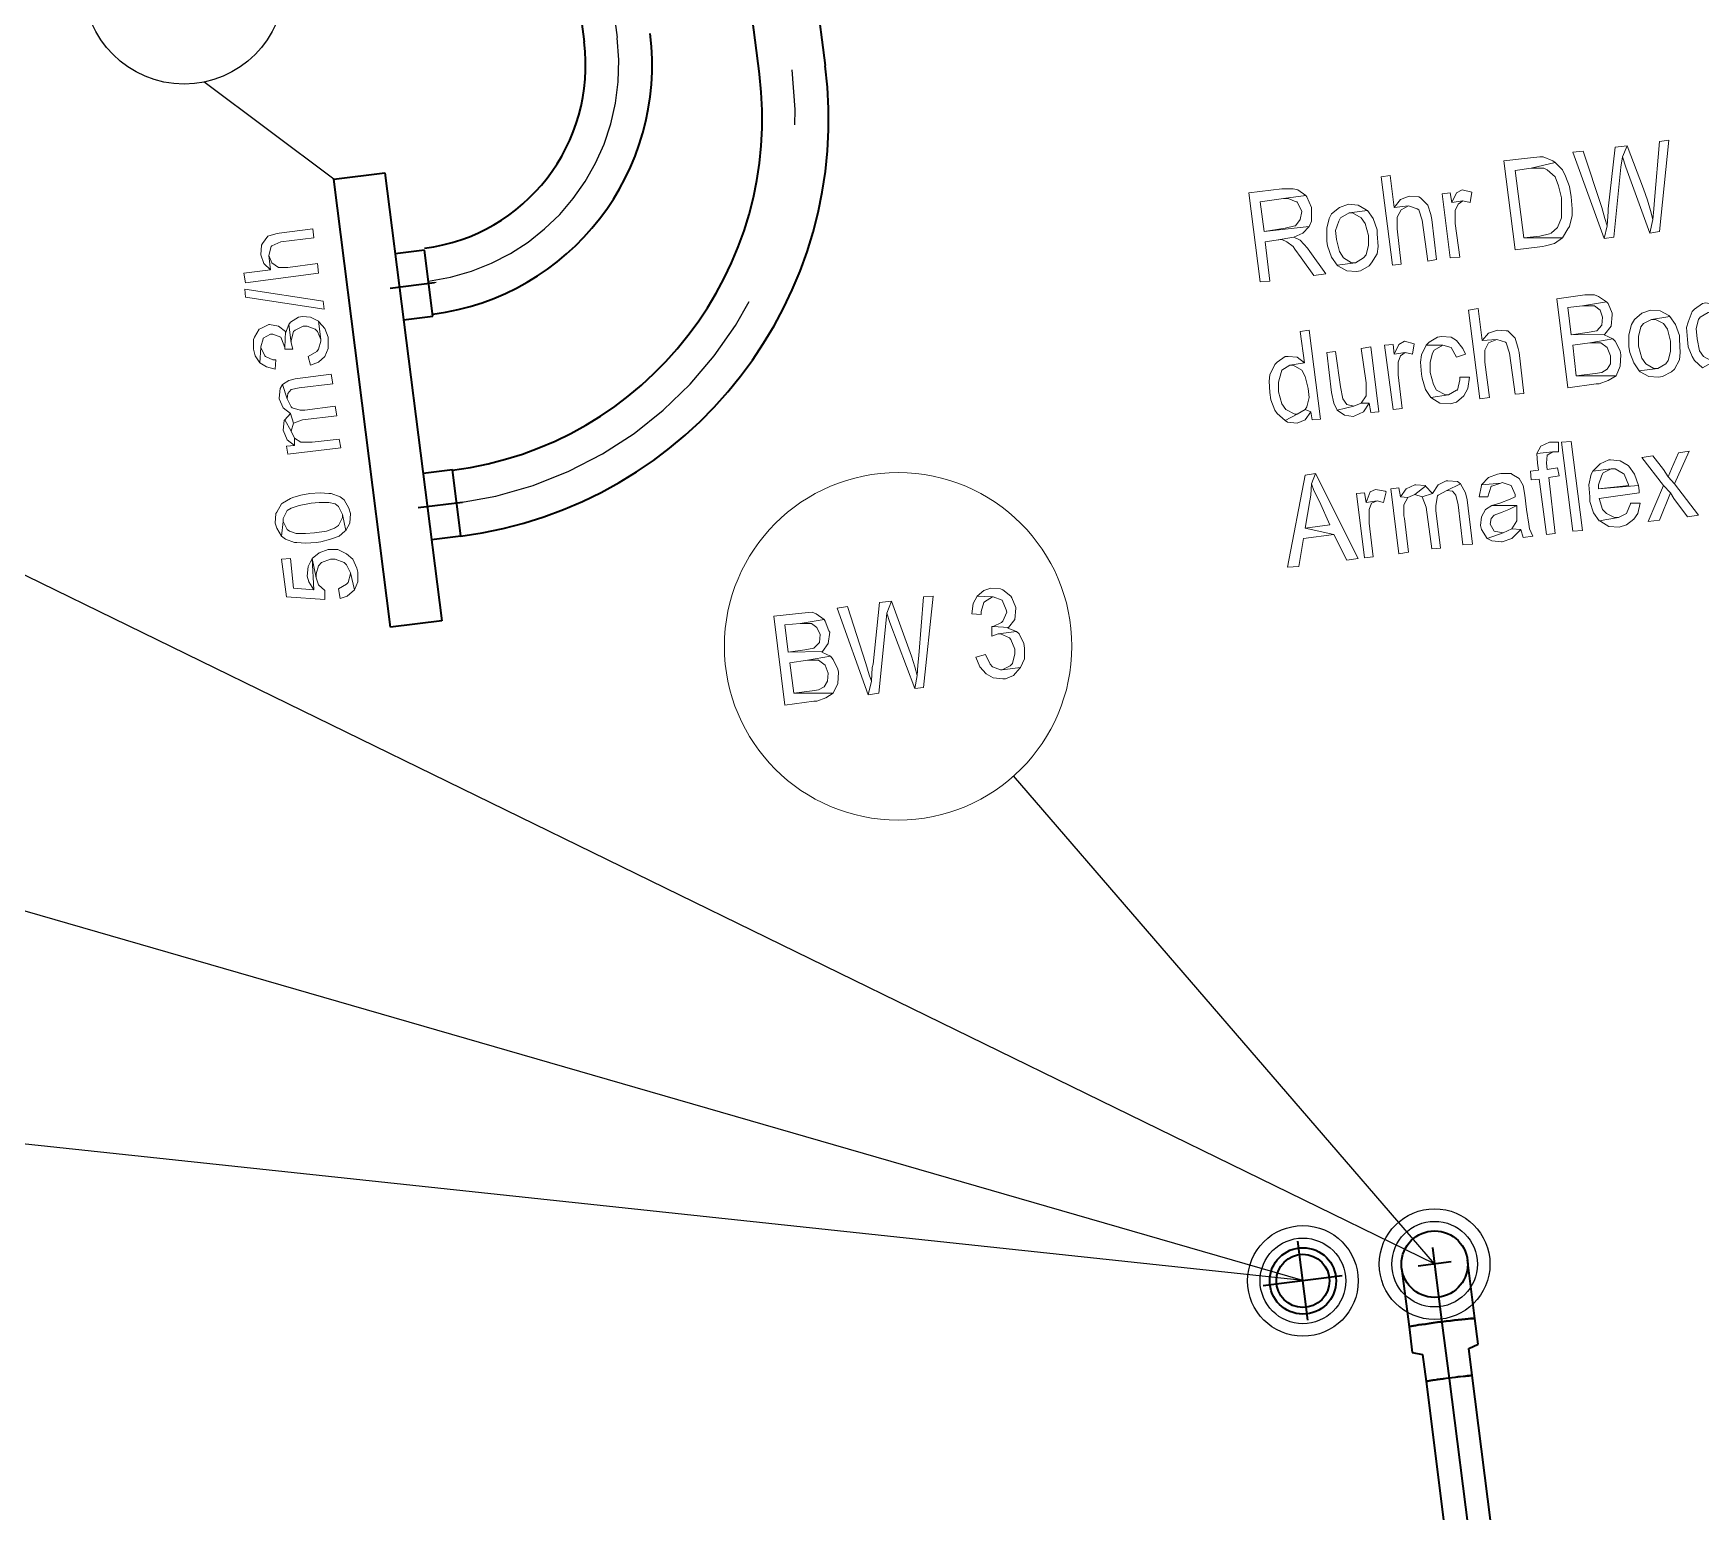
# Model space of a CAD drawing. Header units: metres. Extents: x 2713732.4 to 2713757.2, y 1226081.6 to 1226111.3.
# Drawn here: x 2713739.995 to 2713742.255, y 1226087.878 to 1226089.882 of the extents above; entities that cross this region are included whole.
import ezdxf

# ---------------------------------------------------------------- set-up
doc = ezdxf.new("R2010")
doc.units = ezdxf.units.M
doc.linetypes.add('DASHDOT', pattern=[1, 0.5, -0.25, 0, -0.25])
doc.layers.add('einlagen_boden_erstes_og', color=7, linetype='Continuous', true_color=0x000000)

msp = doc.modelspace()

# ---------------------------------------------------------------- linework, layer by layer
at = {"layer": 'einlagen_boden_erstes_og', "color": 1, "linetype": 'Continuous', "lineweight": 35, "true_color": 0xff0000, "extrusion": (0.000477202, 0.001815, 0.999998)}
for p, q in [((2713740.5944, 1226091.0282, -0.1584), (2713740.7414, 1226089.8702, -0.1564)), ((2713740.842, 1226090.9039, -0.1583), (2713740.9787, 1226089.8267, -0.1564)), ((2713740.9313, 1226090.9152, -0.1584), (2713741.068, 1226089.838, -0.1565)), ((2713740.402, 1226089.6839, -0.1559), (2713740.4715, 1226089.6927, -0.1559)), ((2713740.4791, 1226089.0768, -0.1548), (2713740.402, 1226089.6839, -0.1559)), ((2713740.4715, 1226089.6927, -0.1559), (2713740.5485, 1226089.0856, -0.1549)), ((2713740.5251, 1226089.5876, -0.1558), (2713740.4854, 1226089.5826, -0.1557)), ((2713740.5364, 1226089.4983, -0.1556), (2713740.5251, 1226089.5876, -0.1558)), ((2713740.4787, 1226089.5364, -0.1557), (2713740.5387, 1226089.544, -0.1557)), ((2713740.4968, 1226089.4933, -0.1556), (2713740.5364, 1226089.4983, -0.1556)), ((2713740.5629, 1226089.29, -0.1553), (2713740.5232, 1226089.285, -0.1552)), ((2713740.5742, 1226089.2007, -0.1551), (2713740.5629, 1226089.29, -0.1553)), ((2713740.5165, 1226089.2388, -0.1551), (2713740.5765, 1226089.2464, -0.1552)), ((2713740.5345, 1226089.1957, -0.1551), (2713740.5742, 1226089.2007, -0.1551)), ((2713740.5485, 1226089.0856, -0.1549), (2713740.4791, 1226089.0768, -0.1548))]:
    msp.add_line(p, q, dxfattribs=at)
at = {"layer": 'einlagen_boden_erstes_og', "color": 7, "linetype": 'DASHDOT', "lineweight": 25, "extrusion": (0.000477202, 0.001815, 0.999998)}
for p, q in [((2713740.639, 1226091.0339, -0.1585), (2713740.786, 1226089.8758, -0.1564)), ((2713740.8867, 1226090.9096, -0.1583), (2713741.0234, 1226089.8324, -0.1565)), ((2713740.4812, 1226089.5367, -0.1557), (2713740.5407, 1226089.5442, -0.1557)), ((2713740.5189, 1226089.2391, -0.1551), (2713740.5785, 1226089.2466, -0.1552))]:
    msp.add_line(p, q, dxfattribs=at)
at = {"layer": 'einlagen_boden_erstes_og', "color": 7, "linetype": 'Continuous', "lineweight": 25, "extrusion": (0.000477202, 0.001815, 0.999998)}
for p, q in [((2713740.402, 1226089.6839, -0.1559), (2713740.2262, 1226089.8158, -0.156)), ((2713741.8939, 1226088.214, -0.1539), (2713738.8098, 1226089.7202, -0.1552)), ((2713741.7154, 1226088.1914, -0.1538), (2713738.7882, 1226089.0378, -0.154)), ((2713741.8939, 1226088.214, -0.1539), (2713741.3235, 1226088.8755, -0.1549)), ((2713741.7154, 1226088.1914, -0.1538), (2713738.6171, 1226088.5224, -0.1529))]:
    msp.add_line(p, q, dxfattribs=at)
at = {"layer": 'einlagen_boden_erstes_og', "color": 216, "linetype": 'DASHDOT', "lineweight": 35, "true_color": 0x800080, "extrusion": (0.000477202, 0.001815, 0.999998)}
for p, q in [((2713741.7222, 1226088.1378, -0.1537), (2713741.7086, 1226088.2449, -0.1539)), ((2713741.6618, 1226088.1846, -0.1538), (2713741.7689, 1226088.1982, -0.1538))]:
    msp.add_line(p, q, dxfattribs=at)
at = {"layer": 'einlagen_boden_erstes_og', "color": 5, "linetype": 'DASHDOT', "lineweight": 35, "true_color": 0x0000ff, "extrusion": (0.000477202, 0.001815, 0.999998)}
for p, q in [((2713741.8911, 1226088.2363, -0.154), (2713741.8968, 1226088.1917, -0.1539)), ((2713741.9163, 1226088.2169, -0.154), (2713741.8716, 1226088.2112, -0.1539)), ((2713741.8939, 1226088.214, -0.1539), (2713741.904, 1226088.1344, -0.1538)), ((2713741.904, 1226088.1344, -0.1538), (2713741.9137, 1226088.0587, -0.1537)), ((2713741.9137, 1226088.0587, -0.1537), (2713741.9793, 1226087.5412, -0.1528))]:
    msp.add_line(p, q, dxfattribs=at)
at = {"layer": 'einlagen_boden_erstes_og', "color": 5, "linetype": 'Continuous', "lineweight": 35, "true_color": 0x0000ff, "extrusion": (0.000477202, 0.001815, 0.999998)}
for p, q in [((2713741.9487, 1226088.1401, -0.1538), (2713741.9386, 1226088.2197, -0.154)), ((2713741.8493, 1226088.2084, -0.1539), (2713741.8594, 1226088.1288, -0.1538)), ((2713741.8594, 1226088.1288, -0.1538), (2713741.8638, 1226088.0941, -0.1537)), ((2713741.8598, 1226088.129, -0.1538), (2713741.8609, 1226088.1293, -0.1538)), ((2713741.8609, 1226088.1293, -0.1538), (2713741.8598, 1226088.129, -0.1538)), ((2713741.8609, 1226088.1293, -0.1538), (2713741.8627, 1226088.1296, -0.1538)), ((2713741.8627, 1226088.1296, -0.1538), (2713741.8609, 1226088.1293, -0.1538)), ((2713741.8627, 1226088.1296, -0.1538), (2713741.8653, 1226088.1301, -0.1538)), ((2713741.8653, 1226088.1301, -0.1538), (2713741.8627, 1226088.1296, -0.1538)), ((2713741.8653, 1226088.1301, -0.1538), (2713741.8685, 1226088.1307, -0.1538)), ((2713741.8685, 1226088.1307, -0.1538), (2713741.8653, 1226088.1301, -0.1538)), ((2713741.8685, 1226088.1307, -0.1538), (2713741.8724, 1226088.1313, -0.1538)), ((2713741.8724, 1226088.1313, -0.1538), (2713741.8685, 1226088.1307, -0.1538)), ((2713741.8724, 1226088.1313, -0.1538), (2713741.8767, 1226088.1319, -0.1538)), ((2713741.8767, 1226088.1319, -0.1538), (2713741.8724, 1226088.1313, -0.1538)), ((2713741.8767, 1226088.1319, -0.1538), (2713741.8816, 1226088.1326, -0.1538)), ((2713741.8816, 1226088.1326, -0.1538), (2713741.8767, 1226088.1319, -0.1538)), ((2713741.8816, 1226088.1326, -0.1538), (2713741.8868, 1226088.1333, -0.1538)), ((2713741.8868, 1226088.1333, -0.1538), (2713741.8816, 1226088.1326, -0.1538)), ((2713741.8868, 1226088.1333, -0.1538), (2713741.8923, 1226088.1341, -0.1538)), ((2713741.8923, 1226088.1341, -0.1538), (2713741.8868, 1226088.1333, -0.1538)), ((2713741.8923, 1226088.1341, -0.1538), (2713741.8981, 1226088.1349, -0.1538)), ((2713741.8981, 1226088.1349, -0.1538), (2713741.8923, 1226088.1341, -0.1538)), ((2713741.8981, 1226088.1349, -0.1538), (2713741.9039, 1226088.1356, -0.1538)), ((2713741.9039, 1226088.1356, -0.1538), (2713741.8981, 1226088.1349, -0.1538)), ((2713741.9039, 1226088.1356, -0.1538), (2713741.9097, 1226088.1363, -0.1538)), ((2713741.9097, 1226088.1363, -0.1538), (2713741.9039, 1226088.1356, -0.1538)), ((2713741.9097, 1226088.1363, -0.1538), (2713741.9155, 1226088.137, -0.1538)), ((2713741.9155, 1226088.137, -0.1538), (2713741.9097, 1226088.1363, -0.1538)), ((2713741.9155, 1226088.137, -0.1538), (2713741.921, 1226088.1377, -0.1538)), ((2713741.921, 1226088.1377, -0.1538), (2713741.9155, 1226088.137, -0.1538)), ((2713741.921, 1226088.1377, -0.1538), (2713741.9262, 1226088.1383, -0.1538)), ((2713741.9262, 1226088.1383, -0.1538), (2713741.921, 1226088.1377, -0.1538)), ((2713741.9262, 1226088.1383, -0.1538), (2713741.9311, 1226088.1388, -0.1538)), ((2713741.9311, 1226088.1388, -0.1538), (2713741.9262, 1226088.1383, -0.1538)), ((2713741.9311, 1226088.1388, -0.1538), (2713741.9355, 1226088.1393, -0.1538)), ((2713741.9355, 1226088.1393, -0.1538), (2713741.9311, 1226088.1388, -0.1538)), ((2713741.9355, 1226088.1393, -0.1538), (2713741.9394, 1226088.1396, -0.1538)), ((2713741.9394, 1226088.1396, -0.1538), (2713741.9355, 1226088.1393, -0.1538)), ((2713741.9394, 1226088.1396, -0.1538), (2713741.9426, 1226088.1399, -0.1538)), ((2713741.9426, 1226088.1399, -0.1538), (2713741.9394, 1226088.1396, -0.1538)), ((2713741.9426, 1226088.1399, -0.1538), (2713741.9452, 1226088.1401, -0.1538)), ((2713741.9452, 1226088.1401, -0.1538), (2713741.9426, 1226088.1399, -0.1538)), ((2713741.9452, 1226088.1401, -0.1538), (2713741.9471, 1226088.1402, -0.1538)), ((2713741.9471, 1226088.1402, -0.1538), (2713741.9452, 1226088.1401, -0.1538)), ((2713741.9471, 1226088.1402, -0.1538), (2713741.9483, 1226088.1402, -0.1538)), ((2713741.9483, 1226088.1402, -0.1538), (2713741.9471, 1226088.1402, -0.1538)), ((2713741.9531, 1226088.1054, -0.1538), (2713741.9487, 1226088.1401, -0.1538)), ((2713741.9403, 1226088.0993, -0.1538), (2713741.9531, 1226088.1054, -0.1538)), ((2713741.9449, 1226088.0626, -0.1537), (2713741.9403, 1226088.0993, -0.1538)), ((2713741.8638, 1226088.0941, -0.1537), (2713741.8778, 1226088.0914, -0.1537)), ((2713741.8778, 1226088.0914, -0.1537), (2713741.8824, 1226088.0547, -0.1536)), ((2713741.8824, 1226088.0547, -0.1536), (2713741.9481, 1226087.5373, -0.1527)), ((2713741.8834, 1226088.055, -0.1536), (2713741.8847, 1226088.0553, -0.1536)), ((2713741.8848, 1226088.0552, -0.1536), (2713741.8835, 1226088.055, -0.1536)), ((2713741.8847, 1226088.0553, -0.1536), (2713741.8865, 1226088.0556, -0.1536)), ((2713741.8866, 1226088.0555, -0.1536), (2713741.8848, 1226088.0552, -0.1536)), ((2713741.8865, 1226088.0556, -0.1536), (2713741.8888, 1226088.056, -0.1536)), ((2713741.8888, 1226088.0559, -0.1536), (2713741.8866, 1226088.0555, -0.1536)), ((2713741.8888, 1226088.056, -0.1536), (2713741.8915, 1226088.0564, -0.1537)), ((2713741.8915, 1226088.0563, -0.1536), (2713741.8888, 1226088.0559, -0.1536)), ((2713741.8915, 1226088.0564, -0.1537), (2713741.8946, 1226088.0569, -0.1537)), ((2713741.8946, 1226088.0567, -0.1537), (2713741.8915, 1226088.0563, -0.1536)), ((2713741.8946, 1226088.0569, -0.1537), (2713741.8979, 1226088.0574, -0.1537)), ((2713741.898, 1226088.0572, -0.1537), (2713741.8946, 1226088.0567, -0.1537)), ((2713741.8979, 1226088.0574, -0.1537), (2713741.9016, 1226088.0579, -0.1537)), ((2713741.9016, 1226088.0577, -0.1537), (2713741.898, 1226088.0572, -0.1537)), ((2713741.9016, 1226088.0579, -0.1537), (2713741.9055, 1226088.0584, -0.1537)), ((2713741.9055, 1226088.0582, -0.1537), (2713741.9016, 1226088.0577, -0.1537)), ((2713741.9055, 1226088.0584, -0.1537), (2713741.9095, 1226088.059, -0.1537)), ((2713741.9095, 1226088.0588, -0.1537), (2713741.9055, 1226088.0582, -0.1537)), ((2713741.9095, 1226088.059, -0.1537), (2713741.9136, 1226088.0595, -0.1537)), ((2713741.9136, 1226088.0593, -0.1537), (2713741.9095, 1226088.0588, -0.1537)), ((2713741.9136, 1226088.0595, -0.1537), (2713741.9176, 1226088.06, -0.1537)), ((2713741.9177, 1226088.0598, -0.1537), (2713741.9136, 1226088.0593, -0.1537)), ((2713741.9176, 1226088.06, -0.1537), (2713741.9216, 1226088.0605, -0.1537)), ((2713741.9217, 1226088.0603, -0.1537), (2713741.9177, 1226088.0598, -0.1537)), ((2713741.9216, 1226088.0605, -0.1537), (2713741.9255, 1226088.0609, -0.1537)), ((2713741.9255, 1226088.0608, -0.1537), (2713741.9217, 1226088.0603, -0.1537)), ((2713741.9255, 1226088.0609, -0.1537), (2713741.9292, 1226088.0614, -0.1537)), ((2713741.9292, 1226088.0612, -0.1537), (2713741.9255, 1226088.0608, -0.1537)), ((2713741.9292, 1226088.0614, -0.1537), (2713741.9326, 1226088.0617, -0.1537)), ((2713741.9326, 1226088.0616, -0.1537), (2713741.9292, 1226088.0612, -0.1537)), ((2713741.9326, 1226088.0617, -0.1537), (2713741.9357, 1226088.062, -0.1537)), ((2713741.9357, 1226088.0619, -0.1537), (2713741.9326, 1226088.0616, -0.1537)), ((2713741.9357, 1226088.062, -0.1537), (2713741.9384, 1226088.0623, -0.1537)), ((2713741.9384, 1226088.0622, -0.1537), (2713741.9357, 1226088.0619, -0.1537)), ((2713741.9384, 1226088.0623, -0.1537), (2713741.9407, 1226088.0625, -0.1537)), ((2713741.9407, 1226088.0624, -0.1537), (2713741.9384, 1226088.0622, -0.1537)), ((2713741.9407, 1226088.0625, -0.1537), (2713741.9425, 1226088.0626, -0.1537)), ((2713741.9425, 1226088.0626, -0.1537), (2713741.9407, 1226088.0624, -0.1537)), ((2713741.9425, 1226088.0626, -0.1537), (2713741.9438, 1226088.0627, -0.1537)), ((2713741.9438, 1226088.0627, -0.1537), (2713741.9425, 1226088.0626, -0.1537)), ((2713742.0106, 1226087.5452, -0.1528), (2713741.9449, 1226088.0626, -0.1537))]:
    msp.add_line(p, q, dxfattribs=at)
at = {"layer": 'einlagen_boden_erstes_og', "color": 7, "lineweight": 0}
for points in [[(2713742.1552, 1226089.7293), (2713742.1389, 1226089.7271), (2713742.1292, 1226089.6435), (2713742.1292, 1226089.6403), (2713742.1281, 1226089.6207), (2713742.1237, 1226089.6033), (2713742.1368, 1226089.6055), (2713742.1465, 1226089.7), (2713742.1487, 1226089.7141)], [(2713742.1552, 1226089.7293), (2713742.1487, 1226089.7141), (2713742.1531, 1226089.7), (2713742.1856, 1226089.6109), (2713742.19, 1226089.6294), (2713742.1867, 1226089.6413), (2713742.1824, 1226089.6555), (2713742.177, 1226089.6707)], [(2713742.2117, 1226089.7369), (2713742.1987, 1226089.7348), (2713742.1922, 1226089.6555), (2713742.1911, 1226089.6435), (2713742.19, 1226089.6294), (2713742.1856, 1226089.6109), (2713742.1987, 1226089.6131)], [(2713742.0238, 1226089.713), (2713741.9879, 1226089.7087), (2713742.0032, 1226089.5881), (2713742.0401, 1226089.5925), (2713742.0444, 1226089.5935), (2713742.0564, 1226089.5968), (2713742.0564, 1226089.5968), (2713742.0672, 1226089.6044), (2713742.0672, 1226089.6044), (2713742.0151, 1226089.6044), (2713742.0032, 1226089.6956), (2713742.0249, 1226089.6989), (2713742.0575, 1226089.7065), (2713742.0542, 1226089.7087), (2713742.0412, 1226089.7141), (2713742.0368, 1226089.7141)], [(2713742.0575, 1226089.7065), (2713742.0249, 1226089.6989), (2713742.0303, 1226089.6989), (2713742.0423, 1226089.6989), (2713742.0466, 1226089.6967), (2713742.0575, 1226089.687), (2713742.0618, 1226089.675), (2713742.0662, 1226089.6587), (2713742.0662, 1226089.6489), (2713742.0662, 1226089.6348), (2713742.0662, 1226089.6316), (2713742.0607, 1226089.6185), (2713742.052, 1226089.6109), (2713742.0499, 1226089.6098), (2713742.0368, 1226089.6066), (2713742.0151, 1226089.6044), (2713742.0672, 1226089.6044), (2713742.0748, 1226089.6164), (2713742.077, 1226089.6196), (2713742.0803, 1226089.6348), (2713742.0803, 1226089.6435), (2713742.0792, 1226089.6598), (2713742.077, 1226089.6739), (2713742.0716, 1226089.688), (2713742.0672, 1226089.6967)], [(2713742.0955, 1226089.7217), (2713742.0814, 1226089.7206), (2713742.1237, 1226089.6033), (2713742.1281, 1226089.6207), (2713742.1248, 1226089.6305), (2713742.1205, 1226089.6457)], [(2713741.8337, 1226089.6891), (2713741.8218, 1226089.687), (2713741.837, 1226089.5675), (2713741.8489, 1226089.5686), (2713741.8435, 1226089.6164), (2713741.8435, 1226089.6174), (2713741.8435, 1226089.6326), (2713741.8489, 1226089.6424), (2713741.8587, 1226089.6479), (2713741.8391, 1226089.6457)], [(2713741.6871, 1226089.6707), (2713741.6425, 1226089.6652), (2713741.6577, 1226089.5447), (2713741.6708, 1226089.5457), (2713741.6642, 1226089.599), (2713741.6795, 1226089.6011), (2713741.7034, 1226089.6055), (2713741.7153, 1226089.6109), (2713741.724, 1226089.6196), (2713741.6632, 1226089.6131), (2713741.6577, 1226089.6533), (2713741.6892, 1226089.6576), (2713741.7196, 1226089.662), (2713741.7088, 1226089.6696), (2713741.7023, 1226089.6707)], [(2713741.7196, 1226089.662), (2713741.6892, 1226089.6576), (2713741.6957, 1226089.6576), (2713741.7066, 1226089.6533), (2713741.7077, 1226089.6533), (2713741.7142, 1226089.6403), (2713741.712, 1226089.6294), (2713741.7055, 1226089.6207), (2713741.7044, 1226089.6207), (2713741.6914, 1226089.6174), (2713741.6632, 1226089.6131), (2713741.724, 1226089.6196), (2713741.7272, 1226089.6272), (2713741.7272, 1226089.6424), (2713741.7272, 1226089.6457), (2713741.7207, 1226089.6598)], [(2713741.8598, 1226089.6609), (2713741.8478, 1226089.6565), (2713741.8391, 1226089.6457), (2713741.8587, 1226089.6479), (2713741.8706, 1226089.6435), (2713741.8728, 1226089.6424), (2713741.8771, 1226089.6283), (2713741.8848, 1226089.5729), (2713741.8967, 1226089.5751), (2713741.8902, 1226089.6294), (2713741.8891, 1226089.6359), (2713741.8848, 1226089.6489), (2713741.875, 1226089.6587), (2713741.8728, 1226089.6598)], [(2713741.9152, 1226089.6652), (2713741.9043, 1226089.6641), (2713741.9152, 1226089.5772), (2713741.9282, 1226089.5783), (2713741.9217, 1226089.624), (2713741.9217, 1226089.6261), (2713741.9217, 1226089.6413), (2713741.926, 1226089.65), (2713741.9325, 1226089.6544), (2713741.9173, 1226089.6522)], [(2713741.9315, 1226089.6696), (2713741.9239, 1226089.6652), (2713741.9239, 1226089.6652), (2713741.9173, 1226089.6522), (2713741.9325, 1226089.6544), (2713741.9423, 1226089.6522), (2713741.9445, 1226089.6663), (2713741.9445, 1226089.6663)], [(2713741.7772, 1226089.65), (2713741.7653, 1226089.6457), (2713741.7544, 1226089.637), (2713741.7511, 1226089.6305), (2713741.7479, 1226089.6174), (2713741.7479, 1226089.6001), (2713741.749, 1226089.5935), (2713741.7544, 1226089.5783), (2713741.762, 1226089.5675), (2713741.787, 1226089.5707), (2713741.7816, 1226089.5707), (2713741.7707, 1226089.5772), (2713741.7653, 1226089.5859), (2713741.7609, 1226089.6022), (2713741.7598, 1226089.6142), (2713741.7642, 1226089.6272), (2713741.7664, 1226089.6316), (2713741.7783, 1226089.6381), (2713741.8033, 1226089.6413), (2713741.8011, 1226089.6424), (2713741.7903, 1226089.6489)], [(2713741.8033, 1226089.6413), (2713741.7783, 1226089.6381), (2713741.7826, 1226089.6381), (2713741.7946, 1226089.6316), (2713741.8, 1226089.624), (2713741.8044, 1226089.6077), (2713741.8044, 1226089.5946), (2713741.8011, 1226089.5816), (2713741.7979, 1226089.5772), (2713741.787, 1226089.5707), (2713741.762, 1226089.5675), (2713741.7631, 1226089.5664), (2713741.775, 1226089.5599), (2713741.7881, 1226089.5588), (2713741.7935, 1226089.5599), (2713741.8055, 1226089.5664), (2713741.8087, 1226089.5707), (2713741.8163, 1226089.5827), (2713741.8174, 1226089.5925), (2713741.8163, 1226089.6098), (2713741.8163, 1226089.6153), (2713741.8109, 1226089.6305)], [(2713741.7034, 1226089.6055), (2713741.6795, 1226089.6011), (2713741.6871, 1226089.6022), (2713741.6936, 1226089.599), (2713741.7023, 1226089.5925), (2713741.7044, 1226089.5892), (2713741.7131, 1226089.5772), (2713741.7305, 1226089.5534), (2713741.7468, 1226089.5555), (2713741.7251, 1226089.5859), (2713741.7218, 1226089.5903), (2713741.712, 1226089.6011)], [(2713742.0977, 1226089.5273), (2713742.0596, 1226089.5219), (2713742.0748, 1226089.4013), (2713742.1129, 1226089.4067), (2713742.1172, 1226089.4067), (2713742.1292, 1226089.4111), (2713742.14, 1226089.4176), (2713742.0857, 1226089.4176), (2713742.0814, 1226089.4588), (2713742.1042, 1226089.4621), (2713742.1357, 1226089.4675), (2713742.1237, 1226089.473), (2713742.1248, 1226089.4741), (2713742.0792, 1226089.473), (2713742.0748, 1226089.5099), (2713742.0944, 1226089.5121), (2713742.127, 1226089.5175), (2713742.1161, 1226089.5251), (2713742.1107, 1226089.5273)], [(2713741.9532, 1226089.5088), (2713741.9402, 1226089.5066), (2713741.9554, 1226089.3861), (2713741.9684, 1226089.3882), (2713741.9619, 1226089.436), (2713741.9619, 1226089.4371), (2713741.9619, 1226089.4523), (2713741.9673, 1226089.4621), (2713741.9782, 1226089.4665), (2713741.9586, 1226089.4654)], [(2713742.127, 1226089.5175), (2713742.0944, 1226089.5121), (2713742.0987, 1226089.5121), (2713742.1107, 1226089.5121), (2713742.1183, 1226089.5066), (2713742.1216, 1226089.4969), (2713742.1205, 1226089.486), (2713742.1139, 1226089.4784), (2713742.1009, 1226089.4762), (2713742.0792, 1226089.473), (2713742.1248, 1226089.4741), (2713742.1335, 1226089.4849), (2713742.1335, 1226089.4849), (2713742.1346, 1226089.5001), (2713742.1346, 1226089.5023), (2713742.1292, 1226089.5153)], [(2713742.1867, 1226089.5066), (2713742.1748, 1226089.5023), (2713742.165, 1226089.4936), (2713742.1607, 1226089.4871), (2713742.1574, 1226089.473), (2713742.1574, 1226089.4567), (2713742.1585, 1226089.4491), (2713742.1639, 1226089.435), (2713742.1715, 1226089.4241), (2713742.1965, 1226089.4273), (2713742.1911, 1226089.4273), (2713742.1802, 1226089.4339), (2713742.1748, 1226089.4415), (2713742.1704, 1226089.4578), (2713742.1704, 1226089.4708), (2713742.1737, 1226089.4838), (2713742.177, 1226089.4882), (2713742.1878, 1226089.4936), (2713742.2128, 1226089.498), (2713742.2117, 1226089.499), (2713742.1998, 1226089.5056)], [(2713742.2617, 1226089.5164), (2713742.2573, 1226089.5153), (2713742.2465, 1226089.5077), (2713742.2432, 1226089.5045), (2713742.2378, 1226089.4903), (2713742.2356, 1226089.4827), (2713742.2367, 1226089.4665), (2713742.2378, 1226089.4567), (2713742.2432, 1226089.4436), (2713742.2465, 1226089.4382), (2713742.2573, 1226089.4284), (2713742.2736, 1226089.4371), (2713742.2704, 1226089.4371), (2713742.2584, 1226089.4436), (2713742.253, 1226089.4512), (2713742.2497, 1226089.4675), (2713742.2486, 1226089.4817), (2713742.2519, 1226089.4936), (2713742.2541, 1226089.4969), (2713742.2649, 1226089.5034), (2713742.2834, 1226089.5066), (2713742.2736, 1226089.5142)], [(2713741.724, 1226089.4795), (2713741.712, 1226089.4773), (2713741.7175, 1226089.435), (2713741.6979, 1226089.4317), (2713741.7023, 1226089.4317), (2713741.7142, 1226089.4252), (2713741.7186, 1226089.4165), (2713741.7229, 1226089.4002), (2713741.724, 1226089.3882), (2713741.7207, 1226089.3752), (2713741.7186, 1226089.372), (2713741.7262, 1226089.3687), (2713741.7283, 1226089.3578), (2713741.7392, 1226089.3589)], [(2713741.9793, 1226089.4795), (2713741.9673, 1226089.4751), (2713741.9586, 1226089.4654), (2713741.9782, 1226089.4665), (2713741.9901, 1226089.4632), (2713741.9912, 1226089.4621), (2713741.9955, 1226089.448), (2713742.0032, 1226089.3926), (2713742.0151, 1226089.3937), (2713742.0086, 1226089.4491), (2713742.0075, 1226089.4545), (2713742.0032, 1226089.4686), (2713741.9934, 1226089.4784), (2713741.9912, 1226089.4784)], [(2713742.2128, 1226089.498), (2713742.1878, 1226089.4936), (2713742.1932, 1226089.4936), (2713742.2041, 1226089.4882), (2713742.2095, 1226089.4806), (2713742.2139, 1226089.4643), (2713742.2139, 1226089.4502), (2713742.2106, 1226089.4382), (2713742.2074, 1226089.4339), (2713742.1965, 1226089.4273), (2713742.1715, 1226089.4241), (2713742.1726, 1226089.423), (2713742.1846, 1226089.4165), (2713742.1976, 1226089.4154), (2713742.203, 1226089.4165), (2713742.215, 1226089.423), (2713742.2193, 1226089.4263), (2713742.2258, 1226089.4393), (2713742.2269, 1226089.4491), (2713742.2258, 1226089.4665), (2713742.2258, 1226089.4719), (2713742.2204, 1226089.4871)], [(2713741.8076, 1226089.4567), (2713741.7946, 1226089.4545), (2713741.8011, 1226089.4078), (2713741.8011, 1226089.4056), (2713741.8011, 1226089.3904), (2713741.7946, 1226089.3806), (2713741.8055, 1226089.3806), (2713741.8076, 1226089.3676), (2713741.8185, 1226089.3687)], [(2713741.838, 1226089.4599), (2713741.8261, 1226089.4588), (2713741.838, 1226089.372), (2713741.85, 1226089.373), (2713741.8446, 1226089.4187), (2713741.8446, 1226089.4208), (2713741.8446, 1226089.436), (2713741.8478, 1226089.4447), (2713741.8543, 1226089.4491), (2713741.8391, 1226089.4469)], [(2713741.8533, 1226089.4643), (2713741.8456, 1226089.4599), (2713741.8456, 1226089.4599), (2713741.8391, 1226089.4469), (2713741.8543, 1226089.4491), (2713741.8641, 1226089.4469), (2713741.8663, 1226089.461), (2713741.8663, 1226089.461)], [(2713741.8826, 1226089.4588), (2713741.8761, 1226089.4458), (2713741.875, 1226089.436), (2713741.8761, 1226089.4197), (2713741.8771, 1226089.4143), (2713741.8815, 1226089.3991), (2713741.8891, 1226089.3882), (2713741.913, 1226089.3915), (2713741.9087, 1226089.3915), (2713741.8967, 1226089.398), (2713741.8924, 1226089.4056), (2713741.888, 1226089.4219), (2713741.888, 1226089.436), (2713741.8913, 1226089.448), (2713741.8934, 1226089.4523), (2713741.9054, 1226089.4588)], [(2713741.9032, 1226089.4708), (2713741.8978, 1226089.4697), (2713741.8869, 1226089.4632), (2713741.8826, 1226089.4588), (2713741.9054, 1226089.4588), (2713741.9163, 1226089.4556), (2713741.9239, 1226089.4426), (2713741.9358, 1226089.4469), (2713741.9325, 1226089.4545), (2713741.9239, 1226089.4654), (2713741.9163, 1226089.4697)], [(2713742.1357, 1226089.4675), (2713742.1042, 1226089.4621), (2713742.1074, 1226089.4621), (2713742.1194, 1226089.4621), (2713742.1281, 1226089.4556), (2713742.1324, 1226089.4447), (2713742.1324, 1226089.4339), (2713742.1281, 1226089.4263), (2713742.1205, 1226089.4219), (2713742.1118, 1226089.4208), (2713742.0857, 1226089.4176), (2713742.14, 1226089.4176), (2713742.1454, 1226089.4306), (2713742.1454, 1226089.4306), (2713742.1465, 1226089.4458), (2713742.1454, 1226089.4512), (2713742.1389, 1226089.4643)], [(2713741.6957, 1226089.4436), (2713741.6914, 1226089.4436), (2713741.6805, 1226089.436), (2713741.6773, 1226089.4328), (2713741.6708, 1226089.4187), (2713741.6697, 1226089.41), (2713741.6708, 1226089.3948), (2713741.6719, 1226089.385), (2713741.6773, 1226089.3709), (2713741.6805, 1226089.3665), (2713741.6914, 1226089.3567), (2713741.7077, 1226089.3654), (2713741.7044, 1226089.3654), (2713741.6925, 1226089.372), (2713741.6871, 1226089.3796), (2713741.6827, 1226089.3958), (2713741.6827, 1226089.4089), (2713741.686, 1226089.4219), (2713741.6871, 1226089.4252), (2713741.6979, 1226089.4317), (2713741.7175, 1226089.435), (2713741.7077, 1226089.4426)], [(2713741.7598, 1226089.4502), (2713741.7479, 1226089.4491), (2713741.7544, 1226089.3948), (2713741.7577, 1226089.3806), (2713741.762, 1226089.3709), (2713741.7848, 1226089.3763), (2713741.775, 1226089.3785), (2713741.7696, 1226089.3861), (2713741.7664, 1226089.4024)], [(2713741.9282, 1226089.4154), (2713741.9282, 1226089.4121), (2713741.9249, 1226089.398), (2713741.9239, 1226089.398), (2713741.913, 1226089.3915), (2713741.8891, 1226089.3882), (2713741.8902, 1226089.3872), (2713741.901, 1226089.3806), (2713741.9152, 1226089.3796), (2713741.9239, 1226089.3817), (2713741.9336, 1226089.3904), (2713741.9391, 1226089.4002), (2713741.9412, 1226089.4154)], [(2713741.7186, 1226089.372), (2713741.7077, 1226089.3654), (2713741.6914, 1226089.3567), (2713741.6947, 1226089.3546), (2713741.7077, 1226089.3535), (2713741.7186, 1226089.3578), (2713741.7262, 1226089.3687)], [(2713741.7946, 1226089.3806), (2713741.7848, 1226089.3763), (2713741.762, 1226089.3709), (2713741.7718, 1226089.3643), (2713741.7837, 1226089.3622), (2713741.7859, 1226089.3633), (2713741.7979, 1226089.3687), (2713741.8055, 1226089.3806)], [(2713742.0499, 1226089.3274), (2713742.0499, 1226089.3274), (2713742.0379, 1226089.322), (2713742.0325, 1226089.3122), (2713742.0542, 1226089.3144), (2713742.0618, 1226089.3144), (2713742.0618, 1226089.3274)], [(2713742.0814, 1226089.2068), (2713742.0662, 1226089.3274), (2713742.0792, 1226089.3285), (2713742.0944, 1226089.2079), (2713742.0814, 1226089.2068)], [(2713742.0325, 1226089.3122), (2713742.0336, 1226089.2992), (2713742.0347, 1226089.2894), (2713742.0238, 1226089.2883), (2713742.0249, 1226089.2764), (2713742.0357, 1226089.2774), (2713742.0455, 1226089.2025), (2713742.0575, 1226089.2036), (2713742.0488, 1226089.2796), (2713742.0629, 1226089.2818), (2713742.0607, 1226089.2927), (2713742.0466, 1226089.2905), (2713742.0455, 1226089.2992), (2713742.0466, 1226089.31), (2713742.0542, 1226089.3144)], [(2713742.1324, 1226089.3035), (2713742.1302, 1226089.3035), (2713742.1183, 1226089.2981), (2713742.1085, 1226089.2883), (2713742.1335, 1226089.2916), (2713742.1389, 1226089.2916), (2713742.1498, 1226089.2851), (2713742.1509, 1226089.284), (2713742.1574, 1226089.2688), (2713742.1161, 1226089.2644), (2713742.1704, 1226089.2688), (2713742.165, 1226089.284), (2713742.1574, 1226089.2948), (2713742.1563, 1226089.2959), (2713742.1454, 1226089.3024)], [(2713742.19, 1226089.3089), (2713742.1748, 1226089.3068), (2713742.2041, 1226089.2688), (2713742.2139, 1226089.259), (2713742.2182, 1226089.2514), (2713742.2367, 1226089.2264), (2713742.2519, 1226089.2286), (2713742.2193, 1226089.2709), (2713742.2106, 1226089.2807), (2713742.2041, 1226089.2905)], [(2713742.2389, 1226089.3155), (2713742.2247, 1226089.3133), (2713742.215, 1226089.2916), (2713742.2106, 1226089.2807), (2713742.2193, 1226089.2709)], [(2713741.7327, 1226089.2851), (2713741.7186, 1226089.2829), (2713741.6947, 1226089.158), (2713741.7099, 1226089.159), (2713741.7164, 1226089.1971), (2713741.7577, 1226089.2025), (2713741.7186, 1226089.2112), (2713741.7251, 1226089.2481), (2713741.7262, 1226089.2557), (2713741.7272, 1226089.2709)], [(2713741.7327, 1226089.2851), (2713741.7272, 1226089.2709), (2713741.7305, 1226089.2622), (2713741.7381, 1226089.247), (2713741.7522, 1226089.2155), (2713741.7186, 1226089.2112), (2713741.7577, 1226089.2025), (2713741.775, 1226089.1677), (2713741.7903, 1226089.1699)], [(2713741.9119, 1226089.2753), (2713741.9097, 1226089.2753), (2713741.8989, 1226089.2698), (2713741.8913, 1226089.2579), (2713741.8771, 1226089.2536), (2713741.8771, 1226089.2536), (2713741.8826, 1226089.2394), (2713741.8902, 1226089.1829), (2713741.9021, 1226089.184), (2713741.8956, 1226089.2351), (2713741.8956, 1226089.2416), (2713741.8978, 1226089.2546), (2713741.8989, 1226089.2557), (2713741.9108, 1226089.2622), (2713741.9293, 1226089.2709), (2713741.9249, 1226089.2742)], [(2713741.9836, 1226089.2851), (2713741.9793, 1226089.284), (2713741.9673, 1226089.2796), (2713741.9673, 1226089.2796), (2713741.9575, 1226089.2698), (2713741.9836, 1226089.272), (2713741.9858, 1226089.2731), (2713741.9977, 1226089.2688), (2713742.0032, 1226089.2568), (2713742.0032, 1226089.2536), (2713741.9966, 1226089.2503), (2713741.9825, 1226089.2449), (2713741.9717, 1226089.2416), (2713742.0053, 1226089.2416), (2713742.0053, 1226089.2362), (2713742.0053, 1226089.221), (2713741.9988, 1226089.2101), (2713741.9988, 1226089.2101), (2713742.0108, 1226089.209), (2713742.014, 1226089.1982), (2713742.027, 1226089.2003), (2713742.0227, 1226089.2101), (2713742.0216, 1226089.2166), (2713742.0184, 1226089.2362), (2713742.0162, 1226089.2557), (2713742.014, 1226089.2688), (2713742.0086, 1226089.2785), (2713741.9988, 1226089.284), (2713741.9977, 1226089.2851)], [(2713742.1085, 1226089.2883), (2713742.1063, 1226089.284), (2713742.1031, 1226089.2698), (2713742.1042, 1226089.2536), (2713742.1042, 1226089.247), (2713742.1096, 1226089.2318), (2713742.1172, 1226089.221), (2713742.1433, 1226089.2253), (2713742.1378, 1226089.2253), (2713742.127, 1226089.2307), (2713742.1216, 1226089.2362), (2713742.1172, 1226089.2514), (2713742.1715, 1226089.259), (2713742.1715, 1226089.2622), (2713742.1704, 1226089.2688), (2713742.1161, 1226089.2644), (2713742.1161, 1226089.2698), (2713742.1205, 1226089.2829), (2713742.1226, 1226089.2861), (2713742.1335, 1226089.2916)], [(2713741.7989, 1226089.259), (2713741.7881, 1226089.2579), (2713741.7989, 1226089.171), (2713741.8109, 1226089.1721), (2713741.8055, 1226089.2177), (2713741.8055, 1226089.2199), (2713741.8055, 1226089.2362), (2713741.8087, 1226089.2449), (2713741.8163, 1226089.2481), (2713741.8011, 1226089.2459)], [(2713741.8141, 1226089.2633), (2713741.8065, 1226089.2601), (2713741.8065, 1226089.2601), (2713741.8011, 1226089.2459), (2713741.8163, 1226089.2481), (2713741.825, 1226089.2459), (2713741.8283, 1226089.2601), (2713741.8272, 1226089.2612)], [(2713741.8456, 1226089.2655), (2713741.8348, 1226089.2644), (2713741.8456, 1226089.1764), (2713741.8587, 1226089.1786), (2713741.8533, 1226089.2242), (2713741.8522, 1226089.2275), (2713741.8522, 1226089.2427), (2713741.8576, 1226089.2525), (2713741.8478, 1226089.2536)], [(2713741.8685, 1226089.2698), (2713741.8674, 1226089.2698), (2713741.8554, 1226089.2644), (2713741.8478, 1226089.2536), (2713741.8576, 1226089.2525), (2713741.8674, 1226089.2568), (2713741.8815, 1226089.2677), (2713741.8815, 1226089.2688)], [(2713741.8815, 1226089.2677), (2713741.8674, 1226089.2568), (2713741.8771, 1226089.2536), (2713741.8913, 1226089.2579)], [(2713741.9293, 1226089.2709), (2713741.9108, 1226089.2622), (2713741.9184, 1226089.2612), (2713741.9228, 1226089.2557), (2713741.926, 1226089.2427), (2713741.9325, 1226089.1884), (2713741.9456, 1226089.1895), (2713741.938, 1226089.2492), (2713741.9358, 1226089.259)], [(2713741.9575, 1226089.2698), (2713741.9575, 1226089.2688), (2713741.9543, 1226089.2536), (2713741.9662, 1226089.2536), (2713741.9706, 1226089.2677), (2713741.9717, 1226089.2677), (2713741.9836, 1226089.272)], [(2713742.2041, 1226089.2688), (2713742.1835, 1226089.2199), (2713742.1987, 1226089.222), (2713742.2139, 1226089.259)], [(2713741.9717, 1226089.2416), (2713741.963, 1226089.2362), (2713741.9575, 1226089.2264), (2713741.9564, 1226089.2144), (2713741.9575, 1226089.209), (2713741.9651, 1226089.1971), (2713741.9869, 1226089.2047), (2713741.9749, 1226089.2068), (2713741.9695, 1226089.2166), (2713741.9706, 1226089.2242), (2713741.9749, 1226089.2286), (2713741.9858, 1226089.2329), (2713741.9945, 1226089.2362), (2713742.0053, 1226089.2416)], [(2713742.1596, 1226089.2449), (2713742.1596, 1226089.2438), (2713742.1541, 1226089.2307), (2713742.1433, 1226089.2253), (2713742.1172, 1226089.221), (2713742.1194, 1226089.2199), (2713742.1302, 1226089.2134), (2713742.1444, 1226089.2123), (2713742.1541, 1226089.2155), (2713742.1639, 1226089.2231), (2713742.1693, 1226089.2307), (2713742.1726, 1226089.2449)], [(2713741.9988, 1226089.2101), (2713741.9869, 1226089.2047), (2713741.9651, 1226089.1971), (2713741.9717, 1226089.1938), (2713741.9847, 1226089.1927), (2713741.9858, 1226089.1927), (2713741.9988, 1226089.1971), (2713741.9999, 1226089.1982), (2713742.0108, 1226089.209)], [(2713741.2145, 1226089.1189), (2713741.2015, 1226089.1178), (2713741.195, 1226089.0385), (2713741.1939, 1226089.0254), (2713741.1928, 1226089.0113), (2713741.1896, 1226088.9939), (2713741.2015, 1226088.995)], [(2713741.2743, 1226089.1189), (2713741.2689, 1226089.1091), (2713741.2667, 1226089.095), (2713741.2797, 1226089.0939), (2713741.2797, 1226089.0982), (2713741.283, 1226089.1102), (2713741.2841, 1226089.1113), (2713741.2949, 1226089.1178)], [(2713741.2928, 1226089.1297), (2713741.283, 1226089.1265), (2713741.2743, 1226089.1189), (2713741.2949, 1226089.1178), (2713741.296, 1226089.1178), (2713741.308, 1226089.1134), (2713741.308, 1226089.1134), (2713741.3134, 1226089.1004), (2713741.3145, 1226089.0971), (2713741.309, 1226089.0852), (2713741.3069, 1226089.083), (2713741.296, 1226089.0776), (2713741.3167, 1226089.0765), (2713741.3253, 1226089.0874), (2713741.3253, 1226089.0874), (2713741.3264, 1226089.1026), (2713741.3264, 1226089.1037), (2713741.321, 1226089.1167), (2713741.3199, 1226089.1189), (2713741.309, 1226089.1275), (2713741.3058, 1226089.1286)], [(2713741.0364, 1226089.096), (2713740.9984, 1226089.0917), (2713741.0136, 1226088.9711), (2713741.0527, 1226088.9766), (2713741.057, 1226088.9766), (2713741.069, 1226088.9809), (2713741.0788, 1226088.9874), (2713741.0255, 1226088.9874), (2713741.0201, 1226089.0287), (2713741.044, 1226089.032), (2713741.0755, 1226089.0374), (2713741.0636, 1226089.0428), (2713741.0646, 1226089.0439), (2713741.0179, 1226089.0428), (2713741.0136, 1226089.0798), (2713741.0342, 1226089.0819), (2713741.0668, 1226089.0874), (2713741.056, 1226089.095), (2713741.0505, 1226089.0971)], [(2713741.0983, 1226089.1047), (2713741.0842, 1226089.1026), (2713741.1266, 1226088.9853), (2713741.1309, 1226089.0037), (2713741.1276, 1226089.0124), (2713741.1233, 1226089.0276)], [(2713741.1581, 1226089.1123), (2713741.1418, 1226089.1102), (2713741.1331, 1226089.0265), (2713741.132, 1226089.0222), (2713741.1309, 1226089.0037), (2713741.1266, 1226088.9853), (2713741.1407, 1226088.9874), (2713741.1505, 1226089.0819), (2713741.1515, 1226089.096)], [(2713741.1581, 1226089.1123), (2713741.1515, 1226089.096), (2713741.1559, 1226089.083), (2713741.1896, 1226088.9939), (2713741.1928, 1226089.0113), (2713741.1896, 1226089.0233), (2713741.1852, 1226089.0374), (2713741.1798, 1226089.0526)], [(2713741.0668, 1226089.0874), (2713741.0342, 1226089.0819), (2713741.0375, 1226089.0819), (2713741.0494, 1226089.0819), (2713741.057, 1226089.0765), (2713741.0614, 1226089.0667), (2713741.0603, 1226089.0559), (2713741.0527, 1226089.0483), (2713741.0407, 1226089.0461), (2713741.0179, 1226089.0428), (2713741.0646, 1226089.0439), (2713741.0722, 1226089.0548), (2713741.0722, 1226089.0548), (2713741.0744, 1226089.07), (2713741.0733, 1226089.0721), (2713741.0679, 1226089.0852)], [(2713741.2938, 1226089.0776), (2713741.2938, 1226089.0645), (2713741.3025, 1226089.0678), (2713741.3275, 1226089.0711), (2713741.3156, 1226089.0754), (2713741.3167, 1226089.0765), (2713741.296, 1226089.0776)], [(2713741.3275, 1226089.0711), (2713741.3025, 1226089.0678), (2713741.3058, 1226089.0678), (2713741.3177, 1226089.0624), (2713741.3199, 1226089.0602), (2713741.3253, 1226089.0472), (2713741.3253, 1226089.0406), (2713741.3221, 1226089.0276), (2713741.3188, 1226089.0244), (2713741.308, 1226089.0189), (2713741.3329, 1226089.0222), (2713741.3384, 1226089.0341), (2713741.3384, 1226089.0483), (2713741.3373, 1226089.0548), (2713741.3308, 1226089.0678)], [(2713741.0755, 1226089.0374), (2713741.044, 1226089.032), (2713741.0462, 1226089.032), (2713741.0592, 1226089.032), (2713741.0679, 1226089.0254), (2713741.0722, 1226089.0146), (2713741.0712, 1226089.0037), (2713741.0668, 1226088.9961), (2713741.0592, 1226088.9918), (2713741.0505, 1226088.9907), (2713741.0255, 1226088.9874), (2713741.0788, 1226088.9874), (2713741.0853, 1226089.0005), (2713741.0853, 1226089.0005), (2713741.0864, 1226089.0157), (2713741.0853, 1226089.02), (2713741.0788, 1226089.033)], [(2713741.2852, 1226089.0396), (2713741.2721, 1226089.0363), (2713741.2775, 1226089.0233), (2713741.2862, 1226089.0135), (2713741.296, 1226089.0081), (2713741.309, 1226089.007), (2713741.3123, 1226089.007), (2713741.3232, 1226089.0113), (2713741.3319, 1226089.0211), (2713741.3329, 1226089.0222), (2713741.308, 1226089.0189), (2713741.3058, 1226089.0189), (2713741.2949, 1226089.0233), (2713741.2917, 1226089.0265)]]:
    msp.add_lwpolyline(points, close=True, dxfattribs=at)
at = {"layer": 'einlagen_boden_erstes_og', "color": 1, "lineweight": 0}
for points in [[(2713740.3032, 1226089.5816), (2713740.3075, 1226089.5696), (2713740.3162, 1226089.561), (2713740.3141, 1226089.5805), (2713740.3173, 1226089.5925), (2713740.3184, 1226089.5935), (2713740.3304, 1226089.599), (2713740.3749, 1226089.6044), (2713740.3738, 1226089.6164), (2713740.3282, 1226089.6109), (2713740.3238, 1226089.6098), (2713740.313, 1226089.6066), (2713740.3054, 1226089.5968), (2713740.3043, 1226089.5946)], [(2713740.2804, 1226089.5566), (2713740.2826, 1226089.5436), (2713740.3814, 1226089.5566), (2713740.3803, 1226089.5696), (2713740.3401, 1226089.5642), (2713740.339, 1226089.5642), (2713740.3271, 1226089.5642), (2713740.3184, 1226089.5707), (2713740.3141, 1226089.5805), (2713740.3162, 1226089.561)], [(2713740.389, 1226089.5077), (2713740.2826, 1226089.524), (2713740.2815, 1226089.5349), (2713740.3879, 1226089.5186), (2713740.389, 1226089.5077)], [(2713740.2934, 1226089.4534), (2713740.2956, 1226089.4447), (2713740.3021, 1226089.435), (2713740.3032, 1226089.4556), (2713740.3032, 1226089.4567), (2713740.3065, 1226089.4675), (2713740.3065, 1226089.4686), (2713740.3162, 1226089.4741), (2713740.3195, 1226089.4741), (2713740.3304, 1226089.4697), (2713740.3314, 1226089.4675), (2713740.3358, 1226089.4556), (2713740.3369, 1226089.4773), (2713740.3271, 1226089.4849), (2713740.3271, 1226089.4849), (2713740.3151, 1226089.4871), (2713740.3141, 1226089.4871), (2713740.3032, 1226089.4817), (2713740.301, 1226089.4806), (2713740.2945, 1226089.4697), (2713740.2934, 1226089.4665)], [(2713740.3358, 1226089.4534), (2713740.3466, 1226089.4534), (2713740.3445, 1226089.4621), (2713740.3412, 1226089.4871), (2713740.3369, 1226089.4751), (2713740.3369, 1226089.4773), (2713740.3358, 1226089.4556)], [(2713740.3412, 1226089.4871), (2713740.3445, 1226089.4621), (2713740.3445, 1226089.4654), (2713740.3477, 1226089.4773), (2713740.3499, 1226089.4795), (2713740.3608, 1226089.4849), (2713740.3662, 1226089.4849), (2713740.3771, 1226089.4806), (2713740.3803, 1226089.4773), (2713740.3847, 1226089.4665), (2713740.3814, 1226089.4914), (2713740.3705, 1226089.4969), (2713740.3597, 1226089.498), (2713740.3542, 1226089.4969), (2713740.3434, 1226089.4903)], [(2713740.3673, 1226089.4436), (2713740.3705, 1226089.4317), (2713740.3814, 1226089.436), (2713740.3901, 1226089.4436), (2713740.3944, 1226089.4545), (2713740.3944, 1226089.4675), (2713740.3944, 1226089.4697), (2713740.3901, 1226089.4817), (2713740.3825, 1226089.4903), (2713740.3814, 1226089.4914), (2713740.3847, 1226089.4665), (2713740.3847, 1226089.4643), (2713740.3814, 1226089.4534), (2713740.3792, 1226089.4502)], [(2713740.3021, 1226089.435), (2713740.3108, 1226089.4295), (2713740.3227, 1226089.4263), (2713740.3238, 1226089.4393), (2713740.3195, 1226089.4393), (2713740.3097, 1226089.4436), (2713740.3086, 1226089.4447), (2713740.3032, 1226089.4556)], [(2713740.3325, 1226089.4056), (2713740.339, 1226089.3861), (2713740.3401, 1226089.3937), (2713740.3445, 1226089.3991), (2713740.3553, 1226089.4013), (2713740.401, 1226089.4067), (2713740.3988, 1226089.4197), (2713740.3499, 1226089.4132), (2713740.3412, 1226089.4111)], [(2713740.3282, 1226089.3872), (2713740.3282, 1226089.3861), (2713740.3336, 1226089.3741), (2713740.3434, 1226089.3665), (2713740.3477, 1226089.3535), (2713740.3477, 1226089.3535), (2713740.3597, 1226089.3578), (2713740.4064, 1226089.3633), (2713740.4042, 1226089.3763), (2713740.3629, 1226089.3709), (2713740.3564, 1226089.3709), (2713740.3456, 1226089.3741), (2713740.3445, 1226089.3752), (2713740.339, 1226089.3861), (2713740.3325, 1226089.4056), (2713740.3293, 1226089.4002)], [(2713740.3358, 1226089.3578), (2713740.3445, 1226089.3426), (2713740.3477, 1226089.3535), (2713740.3434, 1226089.3665)], [(2713740.3336, 1226089.3437), (2713740.3336, 1226089.3437), (2713740.339, 1226089.3307), (2713740.3488, 1226089.3231), (2713740.3488, 1226089.3328), (2713740.3445, 1226089.3426), (2713740.3358, 1226089.3578), (2713740.3347, 1226089.3567)], [(2713740.338, 1226089.322), (2713740.3401, 1226089.3111), (2713740.4118, 1226089.3198), (2713740.4096, 1226089.3318), (2713740.3727, 1226089.3274), (2713740.3695, 1226089.3274), (2713740.3575, 1226089.3274), (2713740.3488, 1226089.3328), (2713740.3488, 1226089.3231)], [(2713740.3227, 1226089.2177), (2713740.3249, 1226089.2112), (2713740.3314, 1226089.2003), (2713740.3336, 1226089.2199), (2713740.3336, 1226089.2242), (2713740.339, 1226089.2351), (2713740.3445, 1226089.2383), (2713740.3553, 1226089.2416), (2713740.3716, 1226089.2449), (2713740.3825, 1226089.2459), (2713740.3955, 1226089.2459), (2713740.4042, 1226089.2438), (2713740.4086, 1226089.2405), (2713740.414, 1226089.2297), (2713740.4183, 1226089.2079), (2713740.4238, 1226089.2177), (2713740.4249, 1226089.2307), (2713740.4227, 1226089.2383), (2713740.4162, 1226089.2492), (2713740.4107, 1226089.2536), (2713740.3988, 1226089.2579), (2713740.3955, 1226089.2579), (2713740.3836, 1226089.259), (2713740.3695, 1226089.2579), (2713740.3575, 1226089.2557), (2713740.3466, 1226089.2525), (2713740.3434, 1226089.2514), (2713740.3325, 1226089.2449), (2713740.3314, 1226089.2438), (2713740.3249, 1226089.2329), (2713740.3238, 1226089.2307)], [(2713740.3314, 1226089.2003), (2713740.3369, 1226089.196), (2713740.3488, 1226089.1916), (2713740.3521, 1226089.1916), (2713740.364, 1226089.1905), (2713740.3781, 1226089.1916), (2713740.3847, 1226089.1927), (2713740.3977, 1226089.196), (2713740.4096, 1226089.2003), (2713740.4173, 1226089.2068), (2713740.4183, 1226089.2079), (2713740.414, 1226089.2297), (2713740.414, 1226089.2253), (2713740.4086, 1226089.2144), (2713740.4031, 1226089.2112), (2713740.3923, 1226089.2068), (2713740.376, 1226089.2047), (2713740.364, 1226089.2036), (2713740.351, 1226089.2036), (2713740.3423, 1226089.2068), (2713740.339, 1226089.209), (2713740.3336, 1226089.2199)], [(2713740.3314, 1226089.1688), (2713740.338, 1226089.1178), (2713740.3901, 1226089.1145), (2713740.3901, 1226089.1265), (2713740.3814, 1226089.1341), (2713740.3781, 1226089.1438), (2713740.3727, 1226089.1699), (2713740.3749, 1226089.1275), (2713740.3477, 1226089.1297), (2713740.3434, 1226089.1699)], [(2713740.3662, 1226089.146), (2713740.3684, 1226089.1384), (2713740.3749, 1226089.1275), (2713740.3727, 1226089.1699), (2713740.3673, 1226089.159)], [(2713740.3727, 1226089.1699), (2713740.3781, 1226089.1438), (2713740.3781, 1226089.1493), (2713740.3814, 1226089.1601), (2713740.3857, 1226089.1645), (2713740.3977, 1226089.1688), (2713740.4042, 1226089.1688), (2713740.4162, 1226089.1645), (2713740.4194, 1226089.1612), (2713740.4249, 1226089.1504), (2713740.4303, 1226089.1275), (2713740.4346, 1226089.1384), (2713740.4346, 1226089.1514), (2713740.4335, 1226089.1569), (2713740.4281, 1226089.1688), (2713740.4194, 1226089.1764), (2713740.4075, 1226089.1819), (2713740.3944, 1226089.1819), (2713740.3944, 1226089.1819), (2713740.3825, 1226089.1775)], [(2713740.4086, 1226089.1286), (2713740.4107, 1226089.1156), (2713740.4205, 1226089.1189), (2713740.4303, 1226089.1275), (2713740.4249, 1226089.1504), (2713740.4249, 1226089.1493), (2713740.4216, 1226089.1373), (2713740.4194, 1226089.1352)]]:
    msp.add_lwpolyline(points, close=True, dxfattribs=at)
at = {"layer": 'einlagen_boden_erstes_og', "color": 7, "linetype": 'Continuous', "lineweight": 25, "extrusion": (0.000477202, 0.001815, 0.999998)}
for centre, radius in [((2713739.8902, 1226085.5786, 3520.5086), 0.136), ((2713741.585, 1226083.8435, 3520.5086), 0.075), ((2713741.4065, 1226083.8208, 3520.5086), 0.075), ((2713741.585, 1226083.8435, 3520.5086), 0.058), ((2713741.4065, 1226083.8208, 3520.5086), 0.058)]:
    msp.add_circle(centre, radius, dxfattribs=at)
at = {"layer": 'einlagen_boden_erstes_og', "color": 7, "linetype": 'Continuous', "lineweight": 13, "extrusion": (0.000477202, 0.001815, 0.999998)}
msp.add_circle((2713740.8579, 1226084.6807, 3520.5086), 0.2354, dxfattribs=at)
at = {"layer": 'einlagen_boden_erstes_og', "color": 5, "linetype": 'Continuous', "lineweight": 35, "true_color": 0x0000ff, "extrusion": (0.000477202, 0.001815, 0.999998)}
msp.add_circle((2713741.585, 1226083.8435, 3520.5086), 0.045, dxfattribs=at)
at = {"layer": 'einlagen_boden_erstes_og', "color": 216, "linetype": 'Continuous', "lineweight": 35, "true_color": 0x800080, "extrusion": (0.000477202, 0.001815, 0.999998)}
for radius in [0.045, 0.036]:
    msp.add_circle((2713741.4065, 1226083.8208, 3520.5086), radius, dxfattribs=at)
at = {"layer": 'einlagen_boden_erstes_og', "color": 1, "linetype": 'Continuous', "lineweight": 35, "true_color": 0xff0000, "extrusion": (0.000477202, 0.001815, 0.999998)}
for centre, radius in [((2713740.1844, 1226085.4682, 3520.5086), 0.2501), ((2713740.1844, 1226085.4682, 3520.5086), 0.3401), ((2713740.1936, 1226085.3957, 3520.5086), 0.4801), ((2713740.1936, 1226085.3957, 3520.5086), 0.5701)]:
    msp.add_arc(centre, radius, 277.2326, 7.2326, dxfattribs=at)
at = {"layer": 'einlagen_boden_erstes_og', "color": 7, "linetype": 'DASHDOT', "lineweight": 25, "extrusion": (0.000477202, 0.001815, 0.999998)}
for centre, radius in [((2713740.1844, 1226085.4682, 3520.5086), 0.2951), ((2713740.1936, 1226085.3957, 3520.5086), 0.5251)]:
    msp.add_arc(centre, radius, 277.2326, 7.2326, dxfattribs=at)

doc.saveas('drawing.dxf')
